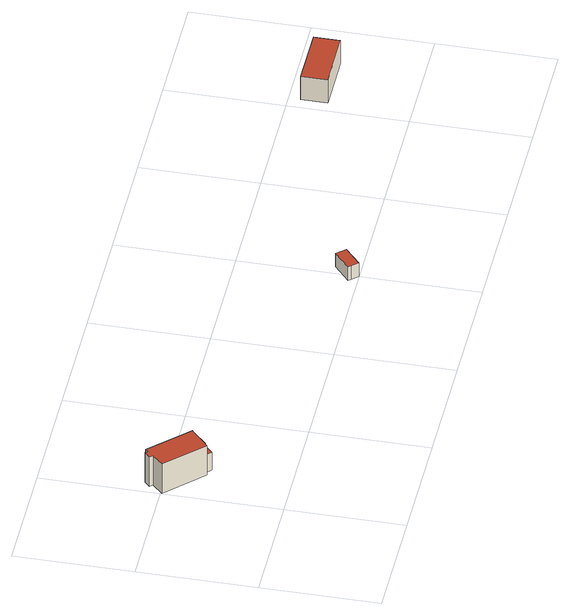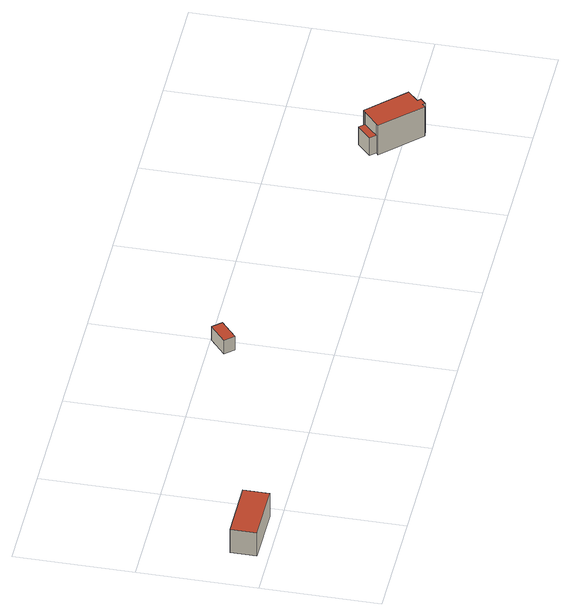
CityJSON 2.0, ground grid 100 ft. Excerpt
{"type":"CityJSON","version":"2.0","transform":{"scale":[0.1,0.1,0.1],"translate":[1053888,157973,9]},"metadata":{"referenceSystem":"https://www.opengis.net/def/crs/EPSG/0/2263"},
"CityObjects":{
"building1":{"type":"Building","attributes":{"name":"Bldg_1210010815","BIN":"4298516"},"geometry":[{"type":"MultiSurface","lod":"2","boundaries":[[[0,1,2,3]],[[4,5,6,7,8,9,10,11,12,13,14]],[[15,16,17,18,19,20,21,22,23,24,25,26,27]],[[5,4,27,26]],[[6,5,26,25]],[[7,6,25,24]],[[8,7,24,23]],[[9,8,23,22]],[[10,9,22,21]],[[11,10,21,20]],[[12,11,20,19]],[[2,1,19,18]],[[3,2,18,17]],[[0,3,17,16]],[[14,13,16,15]],[[4,14,15,27]],[[0,13,12,1]]],"semantics":{"surfaces":[{"type":"RoofSurface","BIN":"4298516"},{"type":"GroundSurface"},{"type":"WallSurface"}],"values":[0,0,1,2,2,2,2,2,2,2,2,2,2,2,2,2,2]}}]},
"building2":{"type":"Building","attributes":{"name":"Bldg_1511011023","BIN":"4587256"},"geometry":[{"type":"MultiSurface","lod":"2","boundaries":[[[28,29,30,31,32]],[[33,34,35,36,37]],[[28,32,37,36]],[[29,28,36,35]],[[30,29,35,34]],[[31,30,34,33]],[[32,31,33,37]]],"semantics":{"surfaces":[{"type":"RoofSurface","BIN":"4587256"},{"type":"GroundSurface"},{"type":"WallSurface"}],"values":[0,1,2,2,2,2,2]}}]},
"building3":{"type":"Building","attributes":{"name":"Bldg_1210015370","BIN":"4299137"},"geometry":[{"type":"MultiSurface","lod":"2","boundaries":[[[38,39,40,41]],[[42,43,44,45]],[[41,40,45,44]],[[38,41,44,43]],[[39,38,43,42]],[[40,39,42,45]]],"semantics":{"surfaces":[{"type":"RoofSurface","BIN":"4299137"},{"type":"GroundSurface"},{"type":"WallSurface"}],"values":[0,1,2,2,2,2]}}]}
},
"vertices":[
[448,820,198],[329,704,198],[372,659,198],[491,775,198],[160,1154,316],[137,1132,316],[120,1150,316],[72,1104,316],[95,1081,316],[4,992,316],[302,686,316],[325,708,316],[329,704,316],[448,820,316],[467,838,316],[467,838,17],[448,820,17],[491,775,17],[372,659,17],[329,704,17],[325,708,17],[302,686,17],[4,992,17],[95,1081,17],[72,1104,17],[120,1150,17],[137,1132,17],[160,1154,17],
[3094,214,145],[2942,82,145],[2960,62,145],[3008,7,145],[3160,138,145],[3008,7,8],[2960,62,8],[2942,82,8],[3094,214,8],[3160,138,8],
[5100,907,246],[5100,686,246],[5608,686,246],[5608,906,246],[5100,686,10],[5100,907,10],[5608,906,10],[5608,686,10]
]}
